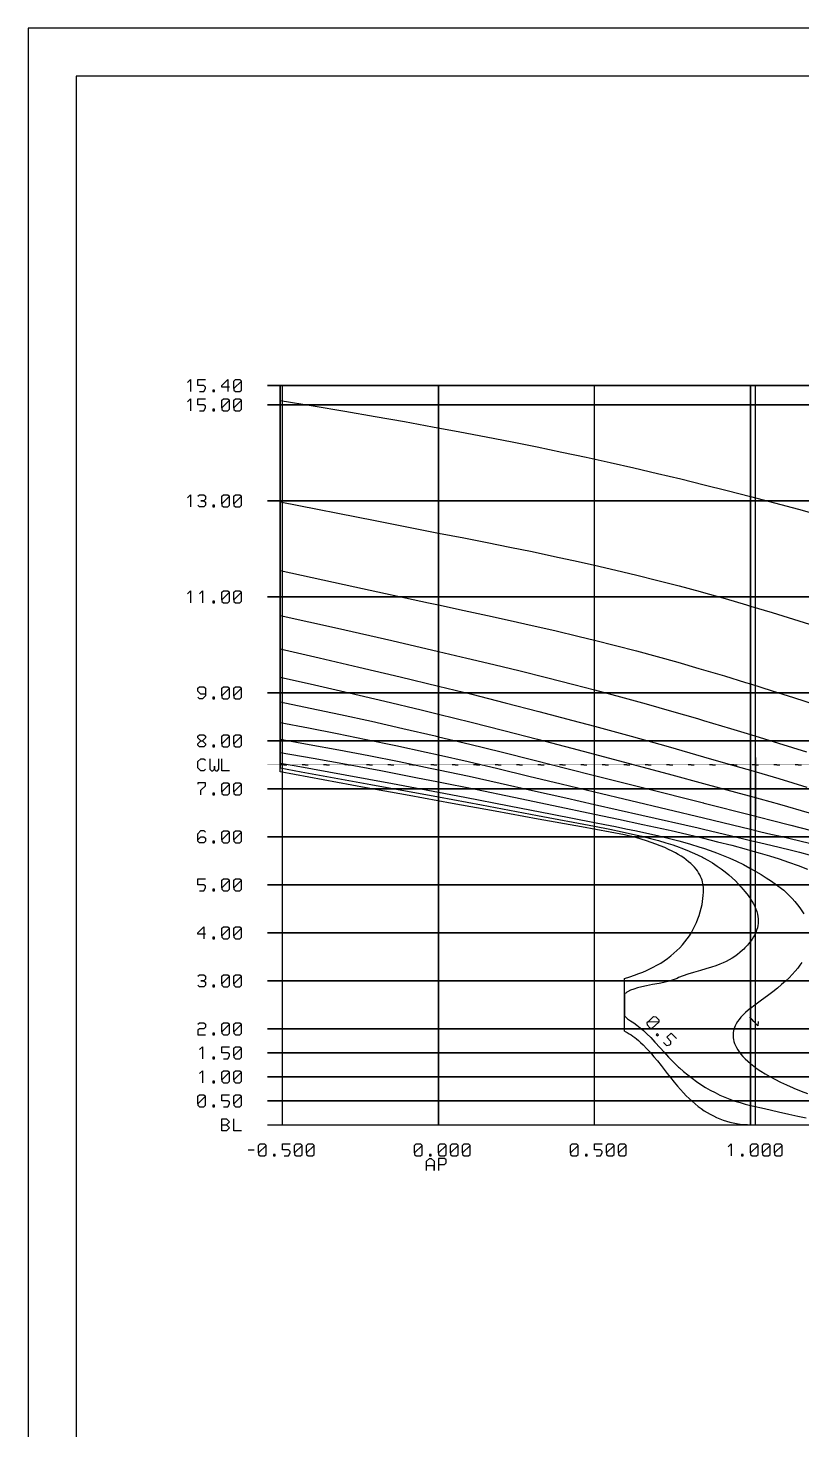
# Model space of a CAD drawing. Header units: millimetres. Extents: x 144707 to 335107, y -68023 to 180297.
# Drawn here: x 144707 to 160833, y 151087 to 180297 of the extents above; entities that cross this region are included whole.
import ezdxf

# ---------------------------------------------------------------- set-up
doc = ezdxf.new("R2010")
doc.units = ezdxf.units.MM
doc.linetypes.add('ACAD_ISO02W100', pattern=[15, 12, -3])
doc.linetypes.add('ACAD_ISO07W100', pattern=[3.5, 0.5, -3])
doc.layers.add('11', color=7, linetype='Continuous')

# ---------------------------------------------------------------- blocks, each defined once
blk = doc.blocks.new('A$C3242291E')
at = {"layer": '11', "color": 7, "linetype": 'Continuous'}
for points in [[(0, 0), (175200, 0), (175200, 65899), (0, 65899), (0, 0)], [(1000, 1000), (174200, 1000), (174200, 64899), (1000, 64899), (1000, 1000)], [(3322, 58514), (3385, 58574), (3385, 58574), (3385, 58449), (3385, 58324)], [(3572, 58324), (3665, 58324), (3665, 58324), (3697, 58387), (3697, 58387), (3697, 58419), (3697, 58419), (3665, 58449), (3665, 58449), (3540, 58449), (3540, 58449), (3540, 58574), (3540, 58574), (3697, 58574)], [(4197, 58419), (4040, 58419), (4040, 58419), (4040, 58449), (4040, 58449), (4165, 58574), (4165, 58574), (4165, 58449), (4165, 58324)], [(4290, 58387), (4290, 58544), (4290, 58544), (4322, 58574), (4322, 58574), (4415, 58574), (4415, 58574), (4447, 58544), (4447, 58544), (4290, 58387), (4290, 58387), (4290, 58354), (4290, 58354), (4322, 58324), (4322, 58324), (4415, 58324), (4415, 58324), (4447, 58357), (4447, 58357), (4447, 58544)], [(143710, 58449), (4990, 58449)], [(4990, 58449), (77855, 58449)], [(5255, 58449), (5255, 58139), (5255, 56027), (7236, 55636), (8555, 55377), (9079, 55275), (9568, 55179), (10038, 55085), (10501, 54991), (10971, 54891), (11464, 54784), (11805, 54707), (12245, 54604), (12684, 54499), (13123, 54389), (13564, 54275), (14008, 54156), (14075, 54137), (14523, 54012), (14973, 53882), (15055, 53857), (15504, 53722), (15951, 53584), (16397, 53441)], [(5255, 58449), (5255, 58139), (5255, 54947), (5255, 54594), (6812, 54255), (8346, 53924), (8555, 53879), (9086, 53765), (9577, 53659), (10044, 53557), (10506, 53454), (10979, 53345), (11481, 53225), (11805, 53146), (12242, 53036), (12676, 52922), (13109, 52805), (13542, 52684), (13978, 52558), (14075, 52530), (14512, 52400), (14948, 52266), (15055, 52233), (15504, 52093), (15952, 51949), (16401, 51802)], [(5255, 58449), (5255, 58139), (5255, 54947), (5255, 53662), (6448, 53393), (7577, 53136), (8555, 52910), (9143, 52772), (9704, 52639), (10253, 52506), (10804, 52370), (11370, 52225), (11805, 52112), (12343, 51967), (12877, 51820), (13410, 51668), (13946, 51513), (14075, 51475), (14640, 51306), (15055, 51180), (15640, 51001), (16224, 50819)], [(5255, 58449), (5255, 58139), (5255, 54947), (5255, 52963), (6065, 52778), (6894, 52586), (7753, 52382), (8555, 52189), (9246, 52018), (9941, 51843), (10641, 51661), (11349, 51474), (11805, 51351), (12564, 51143), (13337, 50927), (14075, 50718), (14777, 50516), (15055, 50435), (15645, 50261), (16230, 50085)], [(5255, 58449), (5255, 58139), (5255, 54947), (5255, 52963), (5255, 52372), (5967, 52212), (6690, 52047), (7433, 51875), (8195, 51693), (8555, 51605), (9230, 51439), (9914, 51265), (10614, 51084), (11333, 50894), (11805, 50768), (13415, 50338), (14075, 50161), (14819, 49960), (15055, 49895), (15656, 49727), (16274, 49551)], [(5255, 58449), (5255, 58139), (5255, 54947), (5255, 52963), (5255, 51862), (5880, 51731), (6512, 51596), (7155, 51456), (7812, 51307), (8480, 51152), (8555, 51134), (9203, 50980), (9861, 50818), (10543, 50647), (11255, 50465), (11805, 50325), (12829, 50066), (14075, 49753), (14079, 49752), (14117, 49743), (15055, 49504), (15483, 49394), (15891, 49290), (16299, 49184)], [(5255, 58449), (5255, 58139), (5255, 54947), (5255, 52963), (5255, 51513), (5255, 51433), (5846, 51318), (6442, 51200), (7048, 51078), (7665, 50949), (8293, 50812), (8555, 50754), (9168, 50615), (9791, 50469), (10437, 50314), (11109, 50151), (11800, 49985), (11805, 49984), (14075, 49443), (14678, 49297), (15055, 49205), (15271, 49154), (15479, 49106), (15681, 49060), (15881, 49014), (16081, 48967), (16282, 48918)], [(5255, 58449), (5255, 58139), (5255, 54947), (5255, 52963), (5255, 51513), (5255, 51083), (5861, 50972), (6474, 50858), (7098, 50739), (7734, 50614), (8381, 50481), (8555, 50444), (9191, 50309), (9839, 50167), (10508, 50016), (11203, 49858), (11805, 49722), (12791, 49499), (13964, 49233), (14075, 49207), (14656, 49069), (15055, 48973), (15271, 48921), (15479, 48872), (15681, 48824), (15879, 48777), (16076, 48727), (16275, 48675)], [(5255, 58449), (5255, 58139), (5255, 54947), (5255, 52963), (5255, 51513), (5255, 50808), (5941, 50686), (6637, 50560), (7349, 50428), (8080, 50287), (8555, 50194), (9326, 50039), (10120, 49875), (10951, 49700), (11805, 49520), (12302, 49415), (12810, 49307), (13337, 49191), (13399, 49177), (13725, 49103), (14075, 49019), (14369, 48947), (14665, 48871), (14966, 48791), (15055, 48766), (15253, 48710), (15451, 48650), (15648, 48588), (15846, 48521), (16044, 48450), (16243, 48374)], [(5255, 58449), (5255, 58139), (5255, 54947), (5255, 52963), (5255, 51513), (5255, 50646), (5255, 50583), (5590, 50524), (6610, 50341), (7594, 50160), (8555, 49979), (9101, 49875), (10026, 49695), (10924, 49519), (11805, 49348), (12022, 49305), (12239, 49261), (12457, 49217), (12677, 49171), (12896, 49124), (13117, 49073), (13338, 49019), (13559, 48962), (13780, 48900), (14000, 48833), (14075, 48809), (14211, 48762), (14348, 48712), (14485, 48659), (14624, 48601), (14764, 48538), (14907, 48468), (15043, 48397), (15055, 48390), (15167, 48327), (15276, 48263), (15383, 48195), (15491, 48123), (15597, 48048), (15697, 47974), (15748, 47934), (15780, 47905), (15854, 47835), (15921, 47766), (15981, 47699), (16035, 47633), (16083, 47568), (16126, 47504), (16164, 47440)], [(16126, 46430), (16085, 46372), (16037, 46311), (15984, 46247), (15924, 46181), (15857, 46112), (15783, 46041), (15702, 45969), (15614, 45894), (15518, 45816), (15411, 45734), (15286, 45643), (15144, 45539), (15055, 45473), (15048, 45468), (15006, 45434), (14949, 45385), (14900, 45338), (14855, 45290), (14816, 45243), (14784, 45198), (14756, 45154), (14735, 45113), (14719, 45075), (14707, 45038), (14698, 45003), (14692, 44968), (14690, 44933), (14690, 44898), (14692, 44861), (14698, 44823), (14708, 44783), (14723, 44740), (14741, 44699), (14762, 44657), (14788, 44613), (14819, 44568), (14855, 44522), (14896, 44474), (14943, 44425), (14995, 44374), (15055, 44322), (15120, 44270), (15193, 44217), (15272, 44163), (15360, 44108), (15457, 44053), (15563, 43996), (15680, 43938), (15807, 43879), (15946, 43819), (15960, 43813), (16108, 43752), (16241, 43700)], [(5255, 58449), (5255, 58139), (5255, 54947), (5255, 52963), (5255, 51513), (5255, 50646), (5255, 50484), (5693, 50405), (7143, 50141), (8555, 49881), (9452, 49713), (10618, 49493), (11805, 49270), (12123, 49207), (12378, 49154), (12598, 49106), (12793, 49059), (12972, 49014), (13136, 48969), (13290, 48923), (13433, 48878), (13567, 48832), (13599, 48821), (13725, 48773), (13841, 48724), (13949, 48676), (14051, 48626), (14075, 48613), (14168, 48561), (14262, 48504), (14357, 48440), (14445, 48379), (14526, 48317), (14600, 48258), (14674, 48194), (14739, 48133), (14799, 48071), (14855, 48008), (14900, 47953), (14938, 47907), (14975, 47861), (15006, 47822), (15032, 47787), (15055, 47755), (15084, 47709), (15118, 47651), (15145, 47595), (15168, 47542), (15186, 47489), (15199, 47438), (15209, 47388), (15214, 47339), (15215, 47291), (15213, 47244), (15207, 47197), (15197, 47149), (15182, 47101), (15164, 47052), (15143, 47008), (15118, 46963), (15089, 46917), (15055, 46870), (15034, 46843), (15012, 46815), (14989, 46788), (14937, 46732), (14912, 46707), (14888, 46685), (14834, 46638), (14781, 46595), (14726, 46555), (14670, 46519), (14612, 46485), (14550, 46453), (14485, 46422), (14413, 46392), (14333, 46363), (14239, 46332), (14124, 46297), (14013, 46265), (13866, 46222), (13751, 46186), (13649, 46150), (13555, 46114), (13523, 46099), (13465, 46077), (13402, 46056), (13332, 46035), (13251, 46015), (13150, 45994), (13011, 45968), (12885, 45943), (12787, 45921), (12701, 45899), (12625, 45875), (12555, 45850), (12542, 45845), (12527, 45837), (12516, 45831), (12480, 45809), (12455, 45793), (12438, 45785), (12425, 45779), (12425, 45549), (12425, 45319), (12458, 45287), (12492, 45256), (12530, 45228), (12555, 45212), (12621, 45170), (12687, 45122), (12754, 45069), (12824, 45010), (12896, 44942), (12974, 44865), (13062, 44772), (13173, 44650), (13253, 44561), (13346, 44460), (13433, 44370), (13522, 44283), (13555, 44252), (13574, 44235), (13659, 44160), (13746, 44088), (13836, 44018), (13927, 43951), (14021, 43888), (14117, 43827), (14215, 43771), (14315, 43718), (14416, 43668), (14520, 43623), (14624, 43581), (14730, 43543), (14838, 43509), (14946, 43478), (15055, 43452), (15091, 43444), (15345, 43385), (15639, 43315), (15856, 43267), (16043, 43228), (16215, 43196)], [(14075, 47959), (14074, 47996), (14070, 48033), (14064, 48070), (14056, 48107), (14045, 48144), (14031, 48182), (14015, 48219), (13995, 48259), (13972, 48299), (13947, 48337), (13919, 48376), (13887, 48414), (13851, 48452), (13811, 48491), (13765, 48530), (13715, 48569), (13663, 48607), (13608, 48644), (13550, 48680), (13488, 48716), (13421, 48751), (13348, 48786), (13266, 48822), (13175, 48859), (13081, 48895), (12985, 48930), (12884, 48964), (12775, 48999), (12688, 49026), (12614, 49047), (12547, 49063), (12485, 49077), (12425, 49089), (11529, 49253), (10632, 49417), (9736, 49580), (8840, 49744), (7944, 49908), (7047, 50072), (6151, 50235), (5255, 50399), (5255, 50399), (5255, 51294), (5255, 52188), (5255, 53082), (5255, 53977), (5255, 54871), (5255, 55766), (5255, 56660), (5255, 57555), (5255, 58448)], [(5305, 43049), (5305, 58449)], [(5305, 43049), (5305, 58449)], [(8555, 43049), (8555, 58449)], [(8555, 58449), (8555, 43049)], [(11805, 43049), (11805, 58449)], [(11805, 43049), (11805, 58449)], [(15055, 43049), (15055, 58449)], [(15055, 58449), (15055, 43049)], [(3322, 58114), (3385, 58174), (3385, 58174), (3385, 58049), (3385, 57924)], [(3572, 57924), (3665, 57924), (3665, 57924), (3697, 57987), (3697, 57987), (3697, 58019), (3697, 58019), (3665, 58049), (3665, 58049), (3540, 58049), (3540, 58049), (3540, 58174), (3540, 58174), (3697, 58174)], [(3852, 58324), (3885, 58324), (3885, 58324), (3885, 58357), (3885, 58357), (3852, 58357), (3852, 58357), (3852, 58324), (3852, 58324), (3885, 58324)], [(4040, 57987), (4040, 58144), (4040, 58144), (4072, 58174), (4072, 58174), (4165, 58174), (4165, 58174), (4197, 58144), (4197, 58144), (4040, 57987), (4040, 57987), (4040, 57954), (4040, 57954), (4072, 57924), (4072, 57924), (4165, 57924), (4165, 57924), (4197, 57957), (4197, 57957), (4197, 58144)], [(4290, 57987), (4290, 58144), (4290, 58144), (4322, 58174), (4322, 58174), (4415, 58174), (4415, 58174), (4447, 58144), (4447, 58144), (4290, 57987), (4290, 57987), (4290, 57954), (4290, 57954), (4322, 57924), (4322, 57924), (4415, 57924), (4415, 57924), (4447, 57957), (4447, 57957), (4447, 58144)], [(5255, 58139), (5943, 58025), (6602, 57914), (7234, 57805), (7842, 57698), (8428, 57592), (8996, 57487), (9548, 57382), (10085, 57277), (10610, 57171), (11125, 57064), (11632, 56956), (12131, 56846), (12625, 56734), (13115, 56620), (13602, 56504), (14087, 56385), (14571, 56263), (15055, 56139), (15555, 56008), (16053, 55874), (16549, 55736)], [(3852, 57924), (3885, 57924), (3885, 57924), (3885, 57957), (3885, 57957), (3852, 57957), (3852, 57957), (3852, 57924), (3852, 57924), (3885, 57924)], [(4990, 58049), (143710, 58049)], [(77855, 58049), (4990, 58049)], [(3322, 56114), (3385, 56174), (3385, 56174), (3385, 56049), (3385, 55924)], [(3540, 56144), (3572, 56174), (3572, 56174), (3665, 56174), (3665, 56174), (3697, 56144), (3697, 56144), (3697, 56082), (3697, 56082), (3665, 56049), (3665, 56049), (3602, 56049), (3602, 56049), (3665, 56049), (3665, 56049), (3697, 56019), (3697, 56019), (3697, 55957), (3697, 55957), (3665, 55924), (3665, 55924), (3572, 55924), (3572, 55924), (3540, 55957)], [(4040, 55987), (4040, 56144), (4040, 56144), (4072, 56174), (4072, 56174), (4165, 56174), (4165, 56174), (4197, 56144), (4197, 56144), (4040, 55987), (4040, 55987), (4040, 55954), (4040, 55954), (4072, 55924), (4072, 55924), (4165, 55924), (4165, 55924), (4197, 55957), (4197, 55957), (4197, 56144)], [(4290, 55987), (4290, 56144), (4290, 56144), (4322, 56174), (4322, 56174), (4415, 56174), (4415, 56174), (4447, 56144), (4447, 56144), (4290, 55987), (4290, 55987), (4290, 55954), (4290, 55954), (4322, 55924), (4322, 55924), (4415, 55924), (4415, 55924), (4447, 55957), (4447, 55957), (4447, 56144)], [(3852, 55924), (3885, 55924), (3885, 55924), (3885, 55957), (3885, 55957), (3852, 55957), (3852, 55957), (3852, 55924), (3852, 55924), (3885, 55924)], [(143710, 56049), (4990, 56049)], [(4990, 56049), (77855, 56049)], [(3322, 54114), (3385, 54174), (3385, 54174), (3385, 54049), (3385, 53924)], [(3572, 54114), (3635, 54174), (3635, 54174), (3635, 54049), (3635, 53924)], [(4040, 53987), (4040, 54144), (4040, 54144), (4072, 54174), (4072, 54174), (4165, 54174), (4165, 54174), (4197, 54144), (4197, 54144), (4040, 53987), (4040, 53987), (4040, 53954), (4040, 53954), (4072, 53924), (4072, 53924), (4165, 53924), (4165, 53924), (4197, 53957), (4197, 53957), (4197, 54144)], [(4290, 53987), (4290, 54144), (4290, 54144), (4322, 54174), (4322, 54174), (4415, 54174), (4415, 54174), (4447, 54144), (4447, 54144), (4290, 53987), (4290, 53987), (4290, 53954), (4290, 53954), (4322, 53924), (4322, 53924), (4415, 53924), (4415, 53924), (4447, 53957), (4447, 53957), (4447, 54144)], [(4990, 54049), (143710, 54049)], [(77855, 54049), (4990, 54049)], [(3852, 53924), (3885, 53924), (3885, 53924), (3885, 53957), (3885, 53957), (3852, 53957), (3852, 53957), (3852, 53924), (3852, 53924), (3885, 53924)], [(3697, 52019), (3602, 52019), (3602, 52019), (3540, 52082), (3540, 52082), (3540, 52144), (3540, 52144), (3572, 52174), (3572, 52174), (3665, 52174), (3665, 52174), (3697, 52144), (3697, 52144), (3697, 51987), (3697, 51987), (3635, 51924), (3635, 51924), (3572, 51924), (3572, 51924), (3540, 51957)], [(4040, 51987), (4040, 52144), (4040, 52144), (4072, 52174), (4072, 52174), (4165, 52174), (4165, 52174), (4197, 52144), (4197, 52144), (4040, 51987), (4040, 51987), (4040, 51954), (4040, 51954), (4072, 51924), (4072, 51924), (4165, 51924), (4165, 51924), (4197, 51957), (4197, 51957), (4197, 52144)], [(4290, 51987), (4290, 52144), (4290, 52144), (4322, 52174), (4322, 52174), (4415, 52174), (4415, 52174), (4447, 52144), (4447, 52144), (4290, 51987), (4290, 51987), (4290, 51954), (4290, 51954), (4322, 51924), (4322, 51924), (4415, 51924), (4415, 51924), (4447, 51957), (4447, 51957), (4447, 52144)], [(143710, 52049), (4990, 52049)], [(4990, 52049), (77855, 52049)], [(3852, 51924), (3885, 51924), (3885, 51924), (3885, 51957), (3885, 51957), (3852, 51957), (3852, 51957), (3852, 51924), (3852, 51924), (3885, 51924)], [(3602, 51049), (3540, 51112), (3540, 51112), (3540, 51144), (3540, 51144), (3572, 51174), (3572, 51174), (3665, 51174), (3665, 51174), (3697, 51144), (3697, 51144), (3697, 51112), (3697, 51112), (3635, 51049), (3635, 51049), (3697, 50987), (3697, 50987), (3697, 50957), (3697, 50957), (3665, 50924), (3665, 50924), (3572, 50924), (3572, 50924), (3540, 50957), (3540, 50957), (3540, 50987), (3540, 50987), (3602, 51049), (3602, 51049), (3635, 51049)], [(4040, 50987), (4040, 51144), (4040, 51144), (4072, 51174), (4072, 51174), (4165, 51174), (4165, 51174), (4197, 51144), (4197, 51144), (4040, 50987), (4040, 50987), (4040, 50954), (4040, 50954), (4072, 50924), (4072, 50924), (4165, 50924), (4165, 50924), (4197, 50957), (4197, 50957), (4197, 51144)], [(4290, 50987), (4290, 51144), (4290, 51144), (4322, 51174), (4322, 51174), (4415, 51174), (4415, 51174), (4447, 51144), (4447, 51144), (4290, 50987), (4290, 50987), (4290, 50954), (4290, 50954), (4322, 50924), (4322, 50924), (4415, 50924), (4415, 50924), (4447, 50957), (4447, 50957), (4447, 51144)], [(3852, 50924), (3885, 50924), (3885, 50924), (3885, 50957), (3885, 50957), (3852, 50957), (3852, 50957), (3852, 50924), (3852, 50924), (3885, 50924)], [(4990, 51049), (143710, 51049)], [(77855, 51049), (4990, 51049)], [(3697, 50457), (3665, 50424), (3665, 50424), (3602, 50424), (3602, 50424), (3540, 50487), (3540, 50487), (3540, 50614), (3540, 50614), (3602, 50674), (3602, 50674), (3665, 50674), (3665, 50674), (3695, 50644)], [(3790, 50674), (3790, 50457), (3790, 50457), (3822, 50424), (3822, 50424), (3852, 50424), (3852, 50424), (3885, 50457), (3885, 50457), (3885, 50519), (3885, 50519), (3885, 50454), (3885, 50454), (3915, 50424), (3915, 50424), (3947, 50424), (3947, 50424), (3977, 50457), (3977, 50457), (3977, 50674)], [(4197, 50424), (4040, 50424), (4040, 50424), (4040, 50549), (4040, 50674)], [(15155, 50049), (14505, 50049), (15805, 50049), (15155, 50049), (15155, 50049), (15155, 50049), (15155, 50049), (15155, 49399), (15155, 50699), (15155, 50049)], [(3602, 49924), (3602, 50019), (3602, 50019), (3697, 50112), (3697, 50112), (3697, 50174), (3697, 50174), (3540, 50174), (3540, 50174), (3540, 50144)], [(3852, 49924), (3885, 49924), (3885, 49924), (3885, 49957), (3885, 49957), (3852, 49957), (3852, 49957), (3852, 49924), (3852, 49924), (3885, 49924)], [(4040, 49987), (4040, 50144), (4040, 50144), (4072, 50174), (4072, 50174), (4165, 50174), (4165, 50174), (4197, 50144), (4197, 50144), (4040, 49987), (4040, 49987), (4040, 49954), (4040, 49954), (4072, 49924), (4072, 49924), (4165, 49924), (4165, 49924), (4197, 49957), (4197, 49957), (4197, 50144)], [(4290, 49987), (4290, 50144), (4290, 50144), (4322, 50174), (4322, 50174), (4415, 50174), (4415, 50174), (4447, 50144), (4447, 50144), (4290, 49987), (4290, 49987), (4290, 49954), (4290, 49954), (4322, 49924), (4322, 49924), (4415, 49924), (4415, 49924), (4447, 49957), (4447, 49957), (4447, 50144)], [(4990, 50049), (143710, 50049)], [(77855, 50049), (4990, 50049)], [(3540, 48987), (3602, 49049), (3602, 49049), (3665, 49049), (3665, 49049), (3697, 49019), (3697, 49019), (3697, 48957), (3697, 48957), (3665, 48924), (3665, 48924), (3572, 48924), (3572, 48924), (3540, 48954), (3540, 48954), (3540, 49112), (3540, 49112), (3602, 49177), (3602, 49177), (3665, 49177), (3665, 49177), (3697, 49144)], [(4040, 48987), (4040, 49144), (4040, 49144), (4072, 49174), (4072, 49174), (4165, 49174), (4165, 49174), (4197, 49144), (4197, 49144), (4040, 48987), (4040, 48987), (4040, 48954), (4040, 48954), (4072, 48924), (4072, 48924), (4165, 48924), (4165, 48924), (4197, 48957), (4197, 48957), (4197, 49144)], [(4290, 48987), (4290, 49144), (4290, 49144), (4322, 49174), (4322, 49174), (4415, 49174), (4415, 49174), (4447, 49144), (4447, 49144), (4290, 48987), (4290, 48987), (4290, 48954), (4290, 48954), (4322, 48924), (4322, 48924), (4415, 48924), (4415, 48924), (4447, 48957), (4447, 48957), (4447, 49144)], [(3852, 48924), (3885, 48924), (3885, 48924), (3885, 48957), (3885, 48957), (3852, 48957), (3852, 48957), (3852, 48924), (3852, 48924), (3885, 48924)], [(143710, 49049), (4990, 49049)], [(4990, 49049), (77855, 49049)], [(3572, 47924), (3665, 47924), (3665, 47924), (3697, 47987), (3697, 47987), (3697, 48019), (3697, 48019), (3665, 48049), (3665, 48049), (3540, 48049), (3540, 48049), (3540, 48174), (3540, 48174), (3697, 48174)], [(3852, 47924), (3885, 47924), (3885, 47924), (3885, 47957), (3885, 47957), (3852, 47957), (3852, 47957), (3852, 47924), (3852, 47924), (3885, 47924)], [(4040, 47987), (4040, 48144), (4040, 48144), (4072, 48174), (4072, 48174), (4165, 48174), (4165, 48174), (4197, 48144), (4197, 48144), (4040, 47987), (4040, 47987), (4040, 47954), (4040, 47954), (4072, 47924), (4072, 47924), (4165, 47924), (4165, 47924), (4197, 47957), (4197, 47957), (4197, 48144)], [(4290, 47987), (4290, 48144), (4290, 48144), (4322, 48174), (4322, 48174), (4415, 48174), (4415, 48174), (4447, 48144), (4447, 48144), (4290, 47987), (4290, 47987), (4290, 47954), (4290, 47954), (4322, 47924), (4322, 47924), (4415, 47924), (4415, 47924), (4447, 47957), (4447, 47957), (4447, 48144)], [(4990, 48049), (143710, 48049)], [(77855, 48049), (4990, 48049)], [(12425, 46099), (12539, 46134), (12640, 46166), (12729, 46198), (12810, 46230), (12886, 46262), (12957, 46295), (13025, 46329), (13105, 46372), (13182, 46418), (13256, 46466), (13327, 46516), (13395, 46569), (13459, 46623), (13520, 46679), (13579, 46737), (13634, 46798), (13686, 46859), (13734, 46923), (13780, 46988), (13822, 47055), (13861, 47123), (13897, 47193), (13930, 47264), (13959, 47337), (13985, 47411), (14008, 47486), (14028, 47562), (14045, 47639), (14056, 47701), (14064, 47764), (14070, 47827), (14074, 47892), (14075, 47959)], [(3697, 47019), (3540, 47019), (3540, 47019), (3540, 47049), (3540, 47049), (3665, 47174), (3665, 47174), (3665, 47049), (3665, 46924)], [(4040, 46987), (4040, 47144), (4040, 47144), (4072, 47174), (4072, 47174), (4165, 47174), (4165, 47174), (4197, 47144), (4197, 47144), (4040, 46987), (4040, 46987), (4040, 46954), (4040, 46954), (4072, 46924), (4072, 46924), (4165, 46924), (4165, 46924), (4197, 46957), (4197, 46957), (4197, 47144)], [(4290, 46987), (4290, 47144), (4290, 47144), (4322, 47174), (4322, 47174), (4415, 47174), (4415, 47174), (4447, 47144), (4447, 47144), (4290, 46987), (4290, 46987), (4290, 46954), (4290, 46954), (4322, 46924), (4322, 46924), (4415, 46924), (4415, 46924), (4447, 46957), (4447, 46957), (4447, 47144)], [(143710, 47049), (4990, 47049)], [(4990, 47049), (77855, 47049)], [(3852, 46924), (3885, 46924), (3885, 46924), (3885, 46957), (3885, 46957), (3852, 46957), (3852, 46957), (3852, 46924), (3852, 46924), (3885, 46924)], [(3540, 46144), (3572, 46174), (3572, 46174), (3665, 46174), (3665, 46174), (3697, 46144), (3697, 46144), (3697, 46082), (3697, 46082), (3665, 46049), (3665, 46049), (3602, 46049), (3602, 46049), (3665, 46049), (3665, 46049), (3697, 46019), (3697, 46019), (3697, 45957), (3697, 45957), (3665, 45924), (3665, 45924), (3572, 45924), (3572, 45924), (3540, 45957)], [(4040, 45987), (4040, 46144), (4040, 46144), (4072, 46174), (4072, 46174), (4165, 46174), (4165, 46174), (4197, 46144), (4197, 46144), (4040, 45987), (4040, 45987), (4040, 45954), (4040, 45954), (4072, 45924), (4072, 45924), (4165, 45924), (4165, 45924), (4197, 45957), (4197, 45957), (4197, 46144)], [(4290, 45987), (4290, 46144), (4290, 46144), (4322, 46174), (4322, 46174), (4415, 46174), (4415, 46174), (4447, 46144), (4447, 46144), (4290, 45987), (4290, 45987), (4290, 45954), (4290, 45954), (4322, 45924), (4322, 45924), (4415, 45924), (4415, 45924), (4447, 45957), (4447, 45957), (4447, 46144)], [(3852, 45924), (3885, 45924), (3885, 45924), (3885, 45957), (3885, 45957), (3852, 45957), (3852, 45957), (3852, 45924), (3852, 45924), (3885, 45924)], [(4990, 46049), (143710, 46049)], [(77855, 46049), (4990, 46049)], [(12425, 44999), (12425, 46099)], [(12425, 44999), (12425, 45549), (12425, 46099)], [(12921, 45194), (13035, 45302), (13035, 45302), (13079, 45299), (13079, 45299), (13143, 45232), (13143, 45232), (13143, 45188), (13143, 45188), (12921, 45194), (12921, 45194), (12897, 45172), (12897, 45172), (12898, 45128), (12898, 45128), (12961, 45060), (12961, 45060), (13007, 45059), (13007, 45059), (13143, 45188)], [(15211, 45197), (15205, 45111), (15205, 45111), (15121, 45203), (15037, 45296)], [(3540, 45144), (3572, 45174), (3572, 45174), (3665, 45174), (3665, 45174), (3697, 45144), (3697, 45144), (3697, 45082), (3697, 45082), (3665, 45049), (3665, 45049), (3572, 45049), (3572, 45049), (3540, 45019), (3540, 45019), (3540, 44924), (3540, 44924), (3697, 44924)], [(4040, 44987), (4040, 45144), (4040, 45144), (4072, 45174), (4072, 45174), (4165, 45174), (4165, 45174), (4197, 45144), (4197, 45144), (4040, 44987), (4040, 44987), (4040, 44954), (4040, 44954), (4072, 44924), (4072, 44924), (4165, 44924), (4165, 44924), (4197, 44957), (4197, 44957), (4197, 45144)], [(4290, 44987), (4290, 45144), (4290, 45144), (4322, 45174), (4322, 45174), (4415, 45174), (4415, 45174), (4447, 45144), (4447, 45144), (4290, 44987), (4290, 44987), (4290, 44954), (4290, 44954), (4322, 44924), (4322, 44924), (4415, 44924), (4415, 44924), (4447, 44957), (4447, 44957), (4447, 45144)], [(143710, 45049), (4990, 45049)], [(4990, 45049), (77855, 45049)], [(12425, 44999), (12482, 44970), (12529, 44944), (12569, 44920), (12605, 44896), (12641, 44870), (12678, 44841), (12718, 44807), (12763, 44766), (12815, 44714), (12893, 44634), (12969, 44551), (13043, 44467), (13115, 44380), (13191, 44285), (13257, 44201), (13319, 44120), (13386, 44033), (13465, 43934), (13531, 43854), (13594, 43781), (13655, 43715), (13715, 43653), (13774, 43595), (13835, 43539), (13900, 43483), (13963, 43432), (14026, 43385), (14088, 43342), (14151, 43303), (14215, 43266), (14281, 43232), (14347, 43200), (14415, 43172), (14483, 43146), (14553, 43124), (14623, 43104), (14694, 43087), (14765, 43074), (14837, 43063), (14909, 43055), (14982, 43051), (15007, 43050)], [(3852, 44924), (3885, 44924), (3885, 44924), (3885, 44957), (3885, 44957), (3852, 44957), (3852, 44957), (3852, 44924), (3852, 44924), (3885, 44924)], [(13090, 44924), (13112, 44900), (13112, 44900), (13136, 44923), (13136, 44923), (13114, 44946), (13114, 44946), (13090, 44924), (13090, 44924), (13112, 44900)], [(13241, 44764), (13304, 44697), (13304, 44697), (13372, 44716), (13372, 44716), (13396, 44738), (13396, 44738), (13395, 44783), (13395, 44783), (13309, 44874), (13309, 44874), (13400, 44959), (13400, 44959), (13509, 44845)], [(3572, 44614), (3635, 44674), (3635, 44674), (3635, 44549), (3635, 44424)], [(3852, 44424), (3885, 44424), (3885, 44424), (3885, 44457), (3885, 44457), (3852, 44457), (3852, 44457), (3852, 44424), (3852, 44424), (3885, 44424)], [(4072, 44424), (4165, 44424), (4165, 44424), (4197, 44487), (4197, 44487), (4197, 44519), (4197, 44519), (4165, 44549), (4165, 44549), (4040, 44549), (4040, 44549), (4040, 44674), (4040, 44674), (4197, 44674)], [(4290, 44487), (4290, 44644), (4290, 44644), (4322, 44674), (4322, 44674), (4415, 44674), (4415, 44674), (4447, 44644), (4447, 44644), (4290, 44487), (4290, 44487), (4290, 44454), (4290, 44454), (4322, 44424), (4322, 44424), (4415, 44424), (4415, 44424), (4447, 44457), (4447, 44457), (4447, 44644)], [(4990, 44549), (143710, 44549)], [(77855, 44549), (4990, 44549)], [(3572, 44114), (3635, 44174), (3635, 44174), (3635, 44049), (3635, 43924)], [(4040, 43987), (4040, 44144), (4040, 44144), (4072, 44174), (4072, 44174), (4165, 44174), (4165, 44174), (4197, 44144), (4197, 44144), (4040, 43987), (4040, 43987), (4040, 43954), (4040, 43954), (4072, 43924), (4072, 43924), (4165, 43924), (4165, 43924), (4197, 43957), (4197, 43957), (4197, 44144)], [(4290, 43987), (4290, 44144), (4290, 44144), (4322, 44174), (4322, 44174), (4415, 44174), (4415, 44174), (4447, 44144), (4447, 44144), (4290, 43987), (4290, 43987), (4290, 43954), (4290, 43954), (4322, 43924), (4322, 43924), (4415, 43924), (4415, 43924), (4447, 43957), (4447, 43957), (4447, 44144)], [(3852, 43924), (3885, 43924), (3885, 43924), (3885, 43957), (3885, 43957), (3852, 43957), (3852, 43957), (3852, 43924), (3852, 43924), (3885, 43924)], [(143710, 44049), (4990, 44049)], [(4990, 44049), (77855, 44049)], [(3540, 43487), (3540, 43644), (3540, 43644), (3572, 43674), (3572, 43674), (3665, 43674), (3665, 43674), (3697, 43644), (3697, 43644), (3540, 43487), (3540, 43487), (3540, 43454), (3540, 43454), (3572, 43424), (3572, 43424), (3665, 43424), (3665, 43424), (3697, 43457), (3697, 43457), (3697, 43644)], [(4072, 43424), (4165, 43424), (4165, 43424), (4197, 43487), (4197, 43487), (4197, 43519), (4197, 43519), (4165, 43549), (4165, 43549), (4040, 43549), (4040, 43549), (4040, 43674), (4040, 43674), (4197, 43674)], [(4290, 43487), (4290, 43644), (4290, 43644), (4322, 43674), (4322, 43674), (4415, 43674), (4415, 43674), (4447, 43644), (4447, 43644), (4290, 43487), (4290, 43487), (4290, 43454), (4290, 43454), (4322, 43424), (4322, 43424), (4415, 43424), (4415, 43424), (4447, 43457), (4447, 43457), (4447, 43644)], [(4990, 43549), (143710, 43549)], [(77855, 43549), (4990, 43549)], [(3852, 43424), (3885, 43424), (3885, 43424), (3885, 43457), (3885, 43457), (3852, 43457), (3852, 43457), (3852, 43424), (3852, 43424), (3885, 43424)], [(4040, 43050), (4134, 43050), (4134, 43050), (4197, 42987), (4197, 42987), (4134, 42924), (4134, 42924), (4040, 42924), (4040, 42924), (4040, 43049), (4040, 43174), (4040, 43174), (4134, 43174), (4134, 43174), (4197, 43113), (4197, 43113), (4134, 43050)], [(4447, 42924), (4290, 42924), (4290, 42924), (4290, 43049), (4290, 43174)], [(4990, 43049), (143710, 43049)], [(4990, 43049), (77855, 43049)], [(4805, 42462), (4805, 42619), (4805, 42619), (4837, 42649), (4837, 42649), (4930, 42649), (4930, 42649), (4962, 42619), (4962, 42619), (4805, 42462), (4805, 42462), (4805, 42429), (4805, 42429), (4837, 42399), (4837, 42399), (4930, 42399), (4930, 42399), (4962, 42432), (4962, 42432), (4962, 42619)], [(4805, 42462), (4805, 42619), (4805, 42619), (4837, 42649), (4837, 42649), (4930, 42649), (4930, 42649), (4962, 42619), (4962, 42619), (4805, 42462), (4805, 42462), (4805, 42429), (4805, 42429), (4837, 42399), (4837, 42399), (4930, 42399), (4930, 42399), (4962, 42432), (4962, 42432), (4962, 42619)], [(5337, 42399), (5430, 42399), (5430, 42399), (5462, 42462), (5462, 42462), (5462, 42494), (5462, 42494), (5430, 42524), (5430, 42524), (5305, 42524), (5305, 42524), (5305, 42649), (5305, 42649), (5462, 42649)], [(5337, 42399), (5430, 42399), (5430, 42399), (5462, 42462), (5462, 42462), (5462, 42494), (5462, 42494), (5430, 42524), (5430, 42524), (5305, 42524), (5305, 42524), (5305, 42649), (5305, 42649), (5462, 42649)], [(5555, 42462), (5555, 42619), (5555, 42619), (5587, 42649), (5587, 42649), (5680, 42649), (5680, 42649), (5712, 42619), (5712, 42619), (5555, 42462), (5555, 42462), (5555, 42429), (5555, 42429), (5587, 42399), (5587, 42399), (5680, 42399), (5680, 42399), (5712, 42432), (5712, 42432), (5712, 42619)], [(5555, 42462), (5555, 42619), (5555, 42619), (5587, 42649), (5587, 42649), (5680, 42649), (5680, 42649), (5712, 42619), (5712, 42619), (5555, 42462), (5555, 42462), (5555, 42429), (5555, 42429), (5587, 42399), (5587, 42399), (5680, 42399), (5680, 42399), (5712, 42432), (5712, 42432), (5712, 42619)], [(5805, 42462), (5805, 42619), (5805, 42619), (5837, 42649), (5837, 42649), (5930, 42649), (5930, 42649), (5962, 42619), (5962, 42619), (5805, 42462), (5805, 42462), (5805, 42429), (5805, 42429), (5837, 42399), (5837, 42399), (5930, 42399), (5930, 42399), (5962, 42432), (5962, 42432), (5962, 42619)], [(5805, 42462), (5805, 42619), (5805, 42619), (5837, 42649), (5837, 42649), (5930, 42649), (5930, 42649), (5962, 42619), (5962, 42619), (5805, 42462), (5805, 42462), (5805, 42429), (5805, 42429), (5837, 42399), (5837, 42399), (5930, 42399), (5930, 42399), (5962, 42432), (5962, 42432), (5962, 42619)], [(8055, 42462), (8055, 42619), (8055, 42619), (8087, 42649), (8087, 42649), (8180, 42649), (8180, 42649), (8212, 42619), (8212, 42619), (8055, 42462), (8055, 42462), (8055, 42429), (8055, 42429), (8087, 42399), (8087, 42399), (8180, 42399), (8180, 42399), (8212, 42432), (8212, 42432), (8212, 42619)], [(8055, 42462), (8055, 42619), (8055, 42619), (8087, 42649), (8087, 42649), (8180, 42649), (8180, 42649), (8212, 42619), (8212, 42619), (8055, 42462), (8055, 42462), (8055, 42429), (8055, 42429), (8087, 42399), (8087, 42399), (8180, 42399), (8180, 42399), (8212, 42432), (8212, 42432), (8212, 42619)], [(8555, 42462), (8555, 42619), (8555, 42619), (8587, 42649), (8587, 42649), (8680, 42649), (8680, 42649), (8712, 42619), (8712, 42619), (8555, 42462), (8555, 42462), (8555, 42429), (8555, 42429), (8587, 42399), (8587, 42399), (8680, 42399), (8680, 42399), (8712, 42432), (8712, 42432), (8712, 42619)], [(8555, 42462), (8555, 42619), (8555, 42619), (8587, 42649), (8587, 42649), (8680, 42649), (8680, 42649), (8712, 42619), (8712, 42619), (8555, 42462), (8555, 42462), (8555, 42429), (8555, 42429), (8587, 42399), (8587, 42399), (8680, 42399), (8680, 42399), (8712, 42432), (8712, 42432), (8712, 42619)], [(8805, 42462), (8805, 42619), (8805, 42619), (8837, 42649), (8837, 42649), (8930, 42649), (8930, 42649), (8962, 42619), (8962, 42619), (8805, 42462), (8805, 42462), (8805, 42429), (8805, 42429), (8837, 42399), (8837, 42399), (8930, 42399), (8930, 42399), (8962, 42432), (8962, 42432), (8962, 42619)], [(8805, 42462), (8805, 42619), (8805, 42619), (8837, 42649), (8837, 42649), (8930, 42649), (8930, 42649), (8962, 42619), (8962, 42619), (8805, 42462), (8805, 42462), (8805, 42429), (8805, 42429), (8837, 42399), (8837, 42399), (8930, 42399), (8930, 42399), (8962, 42432), (8962, 42432), (8962, 42619)], [(9055, 42462), (9055, 42619), (9055, 42619), (9087, 42649), (9087, 42649), (9180, 42649), (9180, 42649), (9212, 42619), (9212, 42619), (9055, 42462), (9055, 42462), (9055, 42429), (9055, 42429), (9087, 42399), (9087, 42399), (9180, 42399), (9180, 42399), (9212, 42432), (9212, 42432), (9212, 42619)], [(9055, 42462), (9055, 42619), (9055, 42619), (9087, 42649), (9087, 42649), (9180, 42649), (9180, 42649), (9212, 42619), (9212, 42619), (9055, 42462), (9055, 42462), (9055, 42429), (9055, 42429), (9087, 42399), (9087, 42399), (9180, 42399), (9180, 42399), (9212, 42432), (9212, 42432), (9212, 42619)], [(11305, 42462), (11305, 42619), (11305, 42619), (11337, 42649), (11337, 42649), (11430, 42649), (11430, 42649), (11462, 42619), (11462, 42619), (11305, 42462), (11305, 42462), (11305, 42429), (11305, 42429), (11337, 42399), (11337, 42399), (11430, 42399), (11430, 42399), (11462, 42432), (11462, 42432), (11462, 42619)], [(11305, 42462), (11305, 42619), (11305, 42619), (11337, 42649), (11337, 42649), (11430, 42649), (11430, 42649), (11462, 42619), (11462, 42619), (11305, 42462), (11305, 42462), (11305, 42429), (11305, 42429), (11337, 42399), (11337, 42399), (11430, 42399), (11430, 42399), (11462, 42432), (11462, 42432), (11462, 42619)], [(11837, 42399), (11930, 42399), (11930, 42399), (11962, 42462), (11962, 42462), (11962, 42494), (11962, 42494), (11930, 42524), (11930, 42524), (11805, 42524), (11805, 42524), (11805, 42649), (11805, 42649), (11962, 42649)], [(11837, 42399), (11930, 42399), (11930, 42399), (11962, 42462), (11962, 42462), (11962, 42494), (11962, 42494), (11930, 42524), (11930, 42524), (11805, 42524), (11805, 42524), (11805, 42649), (11805, 42649), (11962, 42649)], [(12055, 42462), (12055, 42619), (12055, 42619), (12087, 42649), (12087, 42649), (12180, 42649), (12180, 42649), (12212, 42619), (12212, 42619), (12055, 42462), (12055, 42462), (12055, 42429), (12055, 42429), (12087, 42399), (12087, 42399), (12180, 42399), (12180, 42399), (12212, 42432), (12212, 42432), (12212, 42619)], [(12055, 42462), (12055, 42619), (12055, 42619), (12087, 42649), (12087, 42649), (12180, 42649), (12180, 42649), (12212, 42619), (12212, 42619), (12055, 42462), (12055, 42462), (12055, 42429), (12055, 42429), (12087, 42399), (12087, 42399), (12180, 42399), (12180, 42399), (12212, 42432), (12212, 42432), (12212, 42619)], [(12305, 42462), (12305, 42619), (12305, 42619), (12337, 42649), (12337, 42649), (12430, 42649), (12430, 42649), (12462, 42619), (12462, 42619), (12305, 42462), (12305, 42462), (12305, 42429), (12305, 42429), (12337, 42399), (12337, 42399), (12430, 42399), (12430, 42399), (12462, 42432), (12462, 42432), (12462, 42619)], [(12305, 42462), (12305, 42619), (12305, 42619), (12337, 42649), (12337, 42649), (12430, 42649), (12430, 42649), (12462, 42619), (12462, 42619), (12305, 42462), (12305, 42462), (12305, 42429), (12305, 42429), (12337, 42399), (12337, 42399), (12430, 42399), (12430, 42399), (12462, 42432), (12462, 42432), (12462, 42619)], [(14587, 42589), (14650, 42649), (14650, 42649), (14650, 42524), (14650, 42399)], [(14587, 42589), (14650, 42649), (14650, 42649), (14650, 42524), (14650, 42399)], [(15055, 42462), (15055, 42619), (15055, 42619), (15087, 42649), (15087, 42649), (15180, 42649), (15180, 42649), (15212, 42619), (15212, 42619), (15055, 42462), (15055, 42462), (15055, 42429), (15055, 42429), (15087, 42399), (15087, 42399), (15180, 42399), (15180, 42399), (15212, 42432), (15212, 42432), (15212, 42619)], [(15055, 42462), (15055, 42619), (15055, 42619), (15087, 42649), (15087, 42649), (15180, 42649), (15180, 42649), (15212, 42619), (15212, 42619), (15055, 42462), (15055, 42462), (15055, 42429), (15055, 42429), (15087, 42399), (15087, 42399), (15180, 42399), (15180, 42399), (15212, 42432), (15212, 42432), (15212, 42619)], [(15305, 42462), (15305, 42619), (15305, 42619), (15337, 42649), (15337, 42649), (15430, 42649), (15430, 42649), (15462, 42619), (15462, 42619), (15305, 42462), (15305, 42462), (15305, 42429), (15305, 42429), (15337, 42399), (15337, 42399), (15430, 42399), (15430, 42399), (15462, 42432), (15462, 42432), (15462, 42619)], [(15305, 42462), (15305, 42619), (15305, 42619), (15337, 42649), (15337, 42649), (15430, 42649), (15430, 42649), (15462, 42619), (15462, 42619), (15305, 42462), (15305, 42462), (15305, 42429), (15305, 42429), (15337, 42399), (15337, 42399), (15430, 42399), (15430, 42399), (15462, 42432), (15462, 42432), (15462, 42619)], [(15555, 42462), (15555, 42619), (15555, 42619), (15587, 42649), (15587, 42649), (15680, 42649), (15680, 42649), (15712, 42619), (15712, 42619), (15555, 42462), (15555, 42462), (15555, 42429), (15555, 42429), (15587, 42399), (15587, 42399), (15680, 42399), (15680, 42399), (15712, 42432), (15712, 42432), (15712, 42619)], [(15555, 42462), (15555, 42619), (15555, 42619), (15587, 42649), (15587, 42649), (15680, 42649), (15680, 42649), (15712, 42619), (15712, 42619), (15555, 42462), (15555, 42462), (15555, 42429), (15555, 42429), (15587, 42399), (15587, 42399), (15680, 42399), (15680, 42399), (15712, 42432), (15712, 42432), (15712, 42619)], [(4587, 42524), (4712, 42524)], [(4587, 42524), (4712, 42524)], [(5117, 42399), (5150, 42399), (5150, 42399), (5150, 42432), (5150, 42432), (5117, 42432), (5117, 42432), (5117, 42399), (5117, 42399), (5150, 42399)], [(5117, 42399), (5150, 42399), (5150, 42399), (5150, 42432), (5150, 42432), (5117, 42432), (5117, 42432), (5117, 42399), (5117, 42399), (5150, 42399)], [(8367, 42399), (8400, 42399), (8400, 42399), (8400, 42432), (8400, 42432), (8367, 42432), (8367, 42432), (8367, 42399), (8367, 42399), (8400, 42399)], [(8367, 42399), (8400, 42399), (8400, 42399), (8400, 42432), (8400, 42432), (8367, 42432), (8367, 42432), (8367, 42399), (8367, 42399), (8400, 42399)], [(11617, 42399), (11650, 42399), (11650, 42399), (11650, 42432), (11650, 42432), (11617, 42432), (11617, 42432), (11617, 42399), (11617, 42399), (11650, 42399)], [(11617, 42399), (11650, 42399), (11650, 42399), (11650, 42432), (11650, 42432), (11617, 42432), (11617, 42432), (11617, 42399), (11617, 42399), (11650, 42399)], [(14867, 42399), (14900, 42399), (14900, 42399), (14900, 42432), (14900, 42432), (14867, 42432), (14867, 42432), (14867, 42399), (14867, 42399), (14900, 42399)], [(14867, 42399), (14900, 42399), (14900, 42399), (14900, 42432), (14900, 42432), (14867, 42432), (14867, 42432), (14867, 42399), (14867, 42399), (14900, 42399)], [(8305, 42099), (8305, 42288), (8305, 42288), (8368, 42349), (8368, 42349), (8399, 42349), (8399, 42349), (8462, 42288), (8462, 42288), (8462, 42099), (8462, 42099), (8462, 42193), (8462, 42193), (8305, 42193)], [(8555, 42224), (8680, 42224), (8680, 42224), (8712, 42257), (8712, 42257), (8712, 42319), (8712, 42319), (8680, 42349), (8680, 42349), (8555, 42349), (8555, 42349), (8555, 42224), (8555, 42099)]]:
    blk.add_lwpolyline(points, dxfattribs=at)
at = {"layer": '11', "color": 7, "linetype": 'ACAD_ISO02W100'}
blk.add_lwpolyline([(15155, 43050), (15155, 58448)], dxfattribs=at)
at = {"layer": '11', "color": 7, "linetype": 'ACAD_ISO07W100'}
for points in [[(143710, 50549), (4990, 50549)], [(4990, 50549), (77855, 50549)]]:
    blk.add_lwpolyline(points, dxfattribs=at)

msp = doc.modelspace()

# ---------------------------------------------------------------- block references
msp.add_blockref('A$C3242291E', (144707.3451, 114397.7284))

doc.saveas('drawing.dxf')
